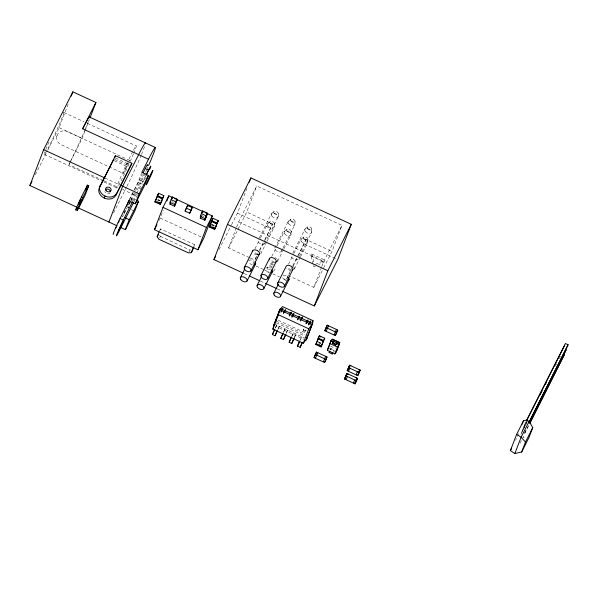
<?xml version="1.0" encoding="UTF-8"?>
<svg xmlns="http://www.w3.org/2000/svg" width="598" height="598" viewBox="0 0 598 598"><rect width="100%" height="100%" fill="white"/><g stroke="black" fill="none" stroke-linecap="round" stroke-linejoin="round"><path stroke-width="0.45" stroke-dasharray="2.99 2.24" d="M274.258 226.649L274.452 223.697M278.137 216.536L278.332 213.591M290.987 234.379L291.181 231.433M294.866 224.272L295.061 221.32M307.716 242.115L307.91 239.163M311.595 232.002L311.79 229.056M56.795 136.621C56.13 139.782 57.916 143.206 60.854 144.522L108.201 166.408M56.989 135.813C58.141 131.732 63.194 129.549 66.983 131.433L129.549 160.354L129.452 160.787M109.053 166.797L123.42 173.442L128.017 162.918M56.765 136.733L57.004 135.753M47.847 149.971L59.12 127.658L68.942 102.071M70.13 162.14L82.173 138.31L84.789 131.493M85.118 130.641L89.371 119.548M123.397 214.66L122.627 216.655L128.286 205.45M124.048 212.955L125.034 210.399M130.656 201.563L128.107 208.201L129.355 205.734M130.969 200.734L131.926 198.244L135.223 199.769M134.401 189.529L138.041 182.33L141.539 173.203M159.038 220.58L163.254 210.384M159.883 230.559L160.518 228.907L194.761 244.739L194.126 246.391M231.531 224.751L237.399 213.142L247.624 186.509M249.456 257.633L228.586 247.983L236.255 227.995M236.591 227.128L238.595 221.91L256.736 185.993L341.959 225.394L331.95 251.459L323.705 267.784M228.586 247.983L246.727 212.066L256.736 185.993M253.006 263.763L257.768 253.417M265.078 240.037L272.613 224.033L246.727 212.066M271.858 262.634L272.045 262.141M292.459 266.431L286.165 279.991L280.312 277.285M298.537 255.503L306.064 239.499L331.95 251.459M313.046 264.092L311.035 256.011L311.797 254.023L324.968 260.108L324.206 262.103L318.555 264.622M287.922 275.416L313.808 287.376L321.477 267.388M321.814 266.521L323.817 261.311L341.959 225.394M329.752 348.043L334.088 350.047L333.602 351.063M518.548 433.662L515.625 440.27M523.459 436.144L522.891 437.631L526.337 437.631M524.723 432.855L525.687 430.351M333.52 351.235L334.088 350.047M128.66 162.85L123.42 173.442M278.122 328.9L279.303 326.306L277.831 329.722M286.487 332.772L287.668 330.178L286.3 333.378M294.851 336.637L296.032 334.043L294.56 337.459M300.54 339.372L301.758 336.689L300.293 340.105M330.559 349.613L331.03 348.634L330.515 349.718M275.416 328.04L276.672 325.088L275.319 328.04M283.684 331.905L285.037 328.96L283.564 332.376M291.929 336.24L293.401 332.824L292.048 335.777M294.724 336.906L294.037 338.348M35.327 174.758L47.429 150.793M103.148 180.447L68.89 164.607L69.719 162.962M113.545 212.903L124.87 190.485A32.688 1.57 -65.2 0 0 126.492 187.241M129.146 199.934L133.997 190.328M129.661 199.388L142.294 174.377M124.234 212.993L125.924 209.659M128.45 204.658L135.185 191.323M135.604 190.485L140.657 180.484A10.899 0.523 -65.2 0 0 143.557 174.444M128.69 204.651L131.926 198.244M131.844 200.801L134.744 195.053A32.688 1.57 -65.2 0 0 135.544 193.468M132.973 200.868L136.337 194.208M136.763 193.378L145.591 175.894M133.862 201.989L137.645 194.492M140.171 189.499L141.427 187.002M159.786 230.357L160.518 228.907M159.681 237.802L160.413 236.359L159.061 234.483M188.886 252.192L189.977 250.024L191.42 249.859M193.67 246.907L194.761 244.739M218.965 249.628L231.112 225.581M259.3 237.84L271.335 214.009M255.002 248.768L259.981 238.908M260.399 238.086L267.456 224.123M259.412 250.151L264.361 240.359M264.779 239.536L272.613 224.033M255.182 259.629L258.074 253.911M259.719 250.644L264.667 240.852M264.772 243.408L278.055 217.119M266.701 242.018L260.892 253.522A3.708 2.168 26.8 0 0 260.833 252.296M267.119 241.196L274.176 227.225M274.781 248.035L288.064 221.746M271.731 256.505L276.71 246.645M277.128 245.823L284.185 231.852M281.501 251.145L282.742 248.678M283.16 247.856L294.784 224.848M277.622 261.251L283.43 249.747M283.841 248.925L290.897 234.962M292.758 253.305L304.793 229.475M288.46 264.234L293.439 254.374M293.857 253.552L300.914 239.589M292.871 265.617L297.408 256.639M297.819 255.824L306.064 239.499M286.577 279.176L289.469 273.458M293.177 266.11L298.125 256.318M299.471 256.407L311.513 232.585M294.343 268.988L300.159 257.484M300.57 256.662L307.626 242.691M276.538 325.028L275.872 326.344L303.732 339.223M278.511 327.562L279.169 326.246M284.237 330.208L284.902 328.893M286.876 331.427L287.533 330.111M313.808 287.376L323.294 268.607M303.343 329.827L303.605 329.304M305.668 330.903L305.937 330.38M526.18 421.553L524.924 424.042L526.277 424.67M523.639 427.391L526.576 421.583M522.981 429.102L526.756 421.635M521.703 432.444L527.989 419.998M526.913 422.539L521.045 434.155L525.582 422.33L526.928 422.958M555.415 366.111L556.671 363.621M559.182 358.643L560.446 356.154M524.82 432.862L529.013 424.565M524.581 433.744L529.193 424.617M520.081 443.193L521.688 440.016M129.138 160.825L129.549 160.354M271.649 213.538L273.981 211.58M267.769 223.652L270.102 221.686M288.378 221.275L290.71 219.309M284.499 231.381L286.831 229.423M305.107 229.004L307.439 227.046M301.228 239.118L303.56 237.152M273.436 271.335L275.05 269.332L275.117 266.431M315.281 264.436L324.968 260.108M315.325 266.065L313.711 266.783L313.27 264.989M63.851 112.469L84.064 121.813M87.435 123.375L136.292 145.957M59.12 127.658L82.173 138.31M237.399 213.142L270.857 228.608M304.307 244.074L336.091 258.77M115.578 158.066L129.572 164.54M114.726 159.367L128.72 165.833M114.248 160.698L128.241 167.163M238.595 221.91L323.817 261.311M311.035 256.011L324.206 262.103M140.657 180.484L143.131 181.62M138.041 182.33L144.626 185.373M172.037 201.825L173.57 202.535M201.563 215.474L203.866 216.543M211.587 224.183L214.6 225.573M157.932 199.5L160.189 200.539M211.453 224.444L214.465 225.835M157.805 199.762L160.062 200.808M211.281 224.983L214.293 226.373M157.633 200.293L159.135 200.988M105.024 178.054L119.316 184.662M103.985 180.828L118.187 187.398M122.366 189.327L134.744 195.053M44.237 154.351L103.2 181.613M104.045 182.001L116.677 187.839M250.293 258.015L254.471 259.951M160.286 218.098L201.249 237.032M256.056 266.073L262.746 269.167M263.583 269.549L269.436 272.254M272.785 273.802L279.475 276.896M131.403 209.719L133.87 210.862M244.305 273.615L248.521 275.558M260.332 281.023L264.548 282.974M277.203 288.819L281.419 290.77M160.413 236.359L189.977 250.024M278.242 320.251L305.354 332.787M276.224 321.104L305.13 334.469M330.537 346.212L335.515 348.514M318.061 341.697L321.074 343.088M318.682 342.31L320.939 343.349M276.5 322.913L304.576 335.897M318.457 342.901L320.767 343.887M329.408 348.731L335.015 351.325M274.4 324.041L304.397 337.907M272.142 266.843C268.846 263.464 264.951 268.562 269.406 270.438M271.985 267.598L270.378 266.925L269.167 267.164L268.988 268.913L270.431 270.124M273.45 264.421C269.085 261.58 267.829 263.359 272.972 265.086M311.797 254.023L314.481 264.794M274.654 262.642A3.708 2.168 26.8 0 1 269.9 260.444M269.063 272.583A3.708 2.168 26.8 0 1 265.505 269.242M265.901 268.196A3.708 2.168 26.8 0 1 271.298 269.235M286.681 280.484A3.708 2.168 26.8 0 1 282.376 277.622M283.153 275.588A3.708 2.168 26.8 0 1 288.027 276.971M291.383 270.371A3.708 2.168 26.8 0 1 286.629 268.181M257.103 254.912A3.708 2.168 26.8 0 1 253.171 252.715M252.334 264.847A3.708 2.168 26.8 0 1 248.775 261.513M248.858 260.93A3.708 2.168 26.8 0 1 253.844 260.922M264.862 242.833A3.708 2.168 26.8 0 1 260.631 243.887A3.708 2.168 26.8 0 1 258.373 239.835M257.648 254.329A3.708 2.168 26.8 0 1 254.232 251.638M259.883 250.988A3.708 2.168 26.8 0 1 260.459 251.631M298.23 258.874A3.708 2.168 26.8 0 1 294.089 259.353A3.708 2.168 26.8 0 1 291.51 255.772M293.341 266.454A3.708 2.168 26.8 0 1 293.506 269.795M291.106 269.795A3.708 2.168 26.8 0 1 287.69 267.104M281.583 250.562A3.708 2.168 26.8 0 1 277.36 251.623A3.708 2.168 26.8 0 1 275.095 247.565M274.377 262.066A3.708 2.168 26.8 0 1 270.961 259.368M275.043 257.671A3.708 2.168 26.8 0 1 276.612 258.717M277.188 259.36A3.708 2.168 26.8 0 1 277.3 261.722M63.508 112.506A23.247 1.121 -65.2 0 1 58.955 125.206A23.247 1.121 -65.2 0 1 47.122 150.068M46.681 150.875A23.247 1.121 -65.2 0 1 44.977 151.757M45.807 149.552A23.247 1.121 -65.2 0 1 49.126 141.614M88.511 120.893A32.688 1.57 -65.2 0 1 85.529 128.473M85.208 129.25A32.688 1.57 -65.2 0 1 70.841 160.683M70.512 161.363A32.688 1.57 -65.2 0 1 68.89 164.607M144.492 146.772A32.688 1.57 -65.2 0 1 141.509 154.351M141.188 155.129A32.688 1.57 -65.2 0 1 126.821 186.561M133.406 150.24A23.247 1.121 -65.2 0 1 133.78 153.095M133.429 153.94A23.247 1.121 -65.2 0 1 129.392 163.232M129.041 164.009A23.247 1.121 -65.2 0 1 116.722 187.996A23.247 1.121 -65.2 0 1 127.202 162.731M129.011 158.956A23.247 1.121 -65.2 0 1 132.644 151.683M110.182 192.683A2.855 2.31 21 0 1 107.251 193.797A2.855 2.31 21 0 1 104.829 191.487M147.908 167.051A32.688 1.57 -65.2 0 1 147.25 168.524M146.921 169.271A32.688 1.57 -65.2 0 1 145.561 172.306M145.217 173.076A32.688 1.57 -65.2 0 1 136.703 191.128M146.256 177.262A10.899 0.523 -65.2 0 1 145.456 178.952M143.333 181.799A7.968 0.381 -65.2 0 1 145.949 175.767M271.769 215.9A3.708 2.168 26.8 0 0 277.734 217.59A3.708 2.168 26.8 0 0 274.579 213.202A3.708 2.168 26.8 0 0 271.769 215.9M267.889 226.014A3.708 2.168 26.8 0 0 273.854 227.696A3.708 2.168 26.8 0 0 270.7 223.308A3.708 2.168 26.8 0 0 267.889 226.014M270.184 223.271A2.482 1.45 26.8 0 0 274.183 224.4A2.482 1.45 26.8 0 0 272.06 221.462A2.482 1.45 26.8 0 0 270.184 223.271M274.063 213.157A2.482 1.45 26.8 0 0 278.063 214.293A2.482 1.45 26.8 0 0 275.947 211.348A2.482 1.45 26.8 0 0 274.063 213.157M305.227 231.366A3.708 2.168 26.8 0 0 311.192 233.056A3.708 2.168 26.8 0 0 308.037 228.668A3.708 2.168 26.8 0 0 305.227 231.366M301.347 241.48A3.708 2.168 26.8 0 0 307.312 243.162A3.708 2.168 26.8 0 0 304.15 238.774A3.708 2.168 26.8 0 0 301.347 241.48M303.635 238.737A2.482 1.45 26.8 0 0 307.634 239.865A2.482 1.45 26.8 0 0 305.518 236.928A2.482 1.45 26.8 0 0 303.635 238.737M307.522 228.623A2.482 1.45 26.8 0 0 311.521 229.759A2.482 1.45 26.8 0 0 309.398 226.814A2.482 1.45 26.8 0 0 307.522 228.623M288.498 223.637A3.708 2.168 26.8 0 0 294.463 225.319A3.708 2.168 26.8 0 0 291.308 220.931A3.708 2.168 26.8 0 0 288.498 223.637M284.618 233.743A3.708 2.168 26.8 0 0 290.583 235.433A3.708 2.168 26.8 0 0 287.421 231.045A3.708 2.168 26.8 0 0 284.618 233.743M286.913 231A2.482 1.45 26.8 0 0 290.912 232.136A2.482 1.45 26.8 0 0 288.789 229.191A2.482 1.45 26.8 0 0 286.913 231M290.792 220.894A2.482 1.45 26.8 0 0 294.792 222.022A2.482 1.45 26.8 0 0 292.676 219.085A2.482 1.45 26.8 0 0 290.792 220.894M303.754 329.954A1.286 0.755 26.8 0 0 305.825 330.545A1.286 0.755 26.8 0 0 304.733 329.02A1.286 0.755 26.8 0 0 303.754 329.954M303.492 330.485A1.286 0.755 26.8 0 0 305.563 331.068A1.286 0.755 26.8 0 0 304.464 329.543A1.286 0.755 26.8 0 0 303.492 330.485"/><path stroke-width="0.9" d="M174.631 204.621L176.963 199.112L172.351 196.974L170.146 201.93L170.026 202.483L174.631 204.621L175.857 202.7L174.549 206.228L169.937 204.097L170.804 201.847M176.156 201.317L176.963 199.112M204.845 220.236L206.161 216.715L204.927 218.621L200.315 216.491L201.324 213.613L202.647 210.982L207.259 213.112L206.467 215.31L207.67 213.396L204.845 220.236L200.233 218.106L201.1 215.848M204.927 218.621L207.259 213.112M312.993 320.67L312.627 323.436L306.669 338.961L303.291 343.215L272.897 329.169L273.735 325.357L279.692 309.831L282.503 306.572L312.993 320.67L312.358 322.329M281.665 310.452L282.106 309.271L280.903 312.104L281.18 311.693M131.911 163.329L115.825 195.299A9.082 7.348 21 0 1 104.269 198.065A9.082 7.348 21 0 1 99.358 187.682L115.421 155.682L131.889 163.291L115.825 195.299M335.575 345.255L336.936 342.609L335.62 345.21M306.669 338.961L306.931 337.676M339.791 342.467L336.293 351.916L334.858 353.881L327.383 350.421L331.232 340.284L332.324 339.006L339.791 342.467L336.293 351.916M272.897 329.169L278.421 314.78L279.692 309.831L284.08 311.805C282.077 316.559 285.822 308.68 284.469 312.036L292.444 315.669C290.449 320.386 294.186 312.59 292.833 315.908L300.809 319.534C298.828 324.236 302.566 316.432 301.198 319.773C304.688 312.231 299.486 323.07 301.474 318.226L293.498 314.593C295.001 310.967 291.518 318.046 293.11 314.354L285.134 310.721C286.621 307.11 283.25 314.032 284.745 310.489L280.357 308.516L273.735 325.357M307.058 337.04L307.477 335.5M172.702 197.669C172.994 196.024 169.869 202.752 172.351 196.974M202.924 211.894L203.058 211.266L202.64 211.849M327.383 350.421L331.232 340.284L339.395 344.052L337.474 347.064L334.858 353.881M115.272 156.332L115.421 155.682M298.836 317.837L298.559 318.555M78.398 204.292L78.704 203.507M113.807 159.322L99.358 187.682M290.097 314.122L290.471 313.135L289.268 315.976L289.544 315.557M299.493 316.544C300.084 314.705 297.4 320.453 298.836 317.007L297.632 319.84L297.909 319.429M306.826 321.859L307.2 320.872L305.997 323.705L306.273 323.294M117.163 225.842L29.9 185.507L43.654 149.679L72.874 91.838L95.919 102.49L90.029 117.843M71.237 96.099L72.874 91.838M85.514 190.119L87.42 185.148L88.736 185.754L84.916 195.703L78.943 207.536A9.082 0.434 -65.2 0 1 77.531 209.136L76.215 208.53M114.756 157.685L115.16 156.624M104.269 198.065L105.031 196.077A9.082 7.348 21 0 1 100.12 185.694M108.933 222.037L122.68 186.217L138.624 154.665A32.688 1.57 -65.2 0 1 145.538 143.124M126.671 206.131L128.742 200.734L135.327 203.776L144.626 185.373L148.446 175.423L141.861 172.374L148.498 159.232L82.644 128.787L95.919 102.49M120.46 227.367L125.393 229.647L129.213 219.698L138.512 201.294L136.867 200.532M135.327 203.776L139.147 193.827L148.446 175.423M138.512 201.294L134.692 211.244L125.393 229.647M161.699 201.234L160.197 204.404L154.927 201.967L158.567 193.229L163.837 195.666L161.393 202.034M156.736 198.005L158.567 193.229M160.197 204.404L162.641 198.035L157.371 195.598M205.622 212.813L212.312 215.9L203.754 238.191L197.908 249.762L154.441 229.669L163 207.379L168.845 195.808L173.024 197.744M166.872 200.95L168.845 195.808M193.812 247.213L191.397 252.588L188.519 252.917L158.948 239.252L157.154 236.756L159.053 231.8M185.088 211.101L187.57 205.473L192.175 207.603L191.024 210.601L189.693 213.232L185.088 211.101L187.57 205.473M189.693 213.232L192.175 207.603M202.647 210.982L202.004 212.955M191.397 252.588L193.304 247.632M197.908 249.762L206.467 227.472L212.312 215.9M209.33 227.001L211.782 220.632L217.044 223.061L214.6 229.43L209.33 227.001L210.832 223.831L209.636 226.201L214.906 228.638L216.102 226.268M211.139 223.039L212.97 218.263L218.24 220.699L214.6 229.43M243.461 273.226L213.942 259.577L227.464 224.355L250.921 177.92L351.288 224.317L337.765 259.539L314.309 305.974L282.263 291.159M249.269 182.211L250.921 177.92M276.396 332.727L275.043 335.747L272.411 334.529L274.019 330.746M282.495 309.51L282.906 308.321L281.703 310.422M275.043 335.747L277.308 330.612M284.76 336.592L283.407 339.612L280.776 338.393L282.383 334.618M290.194 314.69L290.456 314.017M290.86 313.374L291.271 312.193L291.002 312.59M283.407 339.612L285.672 334.476M293.125 340.464L291.772 343.476L289.14 342.258L290.748 338.483M291.772 343.476L294.037 338.348M301.489 344.328L300.136 347.348L297.498 346.13L299.643 341.458M306.924 322.419L307.185 321.754M307.589 321.104L308 319.923L307.731 320.326M314.309 305.974L327.831 270.752L351.288 224.317M309.173 323.406C307.178 328.123 310.915 320.319 309.562 323.638C312.978 316.372 307.85 326.755 309.839 322.09L301.99 318.517L301.325 319.833L309.173 323.406L309.839 322.09M300.136 347.348L301.751 343.566M303.291 343.215L308.815 328.825L312.627 323.436L310.355 322.382L309.689 323.697L311.962 324.751L306.004 340.269M324.721 338.214L323.525 340.576L318.256 338.139L319.452 335.777L324.721 338.214L321.081 346.945L315.811 344.508L318.308 338.079M316.947 342.206L319.452 335.777M314.055 357.649L316.477 352.095L327.009 356.969L325.79 360.153L324.594 362.515L314.055 357.649L316.477 352.095M324.781 330.739L327.196 325.185L337.735 330.059L335.321 335.605L324.781 330.739L325.581 329.162M325.977 328.369L327.196 325.185M321.081 346.945L323.578 340.516M322.217 344.642L322.576 343.783M324.512 338.67L324.415 339.006M324.594 362.515L327.009 356.969M335.321 335.605L337.735 330.059M332.652 353.067L332.226 353.964L329.162 352.551L329.64 351.46M332.63 343.521L333.878 341.196L332.63 343.521L335.687 344.934M332.226 353.964L332.884 352.491M336.039 344.246L332.981 342.886M336.495 343.566L339.044 344.74M347.199 370.738L349.621 365.184L360.16 370.057L358.935 373.242L357.739 375.604L347.199 370.738L349.621 365.184M344.493 378.99L346.907 373.436L357.447 378.31L356.229 381.494L355.033 383.856L344.493 378.99L346.907 373.436M347.969 369.826L349.815 365.602L350.936 365.797M345.868 376.486L344.956 378.878C346.257 381.076 348.283 375.783 346.175 375.694L347.109 373.855L348.23 374.049M346.19 376.239L347.109 373.855M358.471 373.354L359.697 370.169L358.837 369.444M356.057 380.261C354.465 378.639 352.431 383.931 354.831 383.445L356.984 378.422L356.131 377.697M357.739 375.604L360.16 370.057M356.072 380.806L356.984 378.422M355.033 383.856L357.447 378.31M510.4 450.608L516.65 434.327L523.482 420.813L526.434 420.102L529.14 421.351L532.758 427.637L528.924 437.631L521.65 452.036L514.863 453.516L510.4 450.608L511.604 448.223M522.166 424.244L523.482 420.813M514.863 453.516L521.112 437.235L529.14 421.351M521.65 452.036L525.485 442.049L532.758 427.637M526.419 420.671L565.402 343.506L568.1 344.754L528.879 422.801M115.885 228.1L116.221 227.262M78.943 202.939L79.228 202.303M298.813 343.2L297.498 346.13M298.753 343.11L299.762 340.995M329.722 351.385L329.162 352.551M276.433 332.638L277.188 331.075M284.798 336.502L285.874 334.267M293.162 340.374L293.91 338.812M301.527 344.239L302.401 342.213M79.534 201.638L79.833 201.003M274.871 329.184L272.411 334.529M283.235 333.049L280.776 338.393M291.6 336.913L289.14 342.258M329.648 351.527L329.827 351.078M118.262 222.755L119.211 220.879M29.9 185.507L31.986 181.373M76.223 209.547A9.082 0.434 -65.2 0 1 76.821 207.013A9.082 0.434 -65.2 0 1 81.448 196.981L87.42 185.148M77.531 209.136A9.082 0.434 -65.2 0 1 82.763 197.587L88.736 185.754M113.276 234.267A10.899 0.523 -65.2 0 1 114.913 229.475A10.899 0.523 -65.2 0 1 120.011 218.502L129.243 200.218M143.139 172.71L145.247 168.539A10.899 0.523 -65.2 0 1 147.392 165.347M133.436 202.819L118.718 231.964A10.899 0.523 -65.2 0 1 117.029 233.878A10.899 0.523 -65.2 0 1 123.3 220.019L132.554 201.705M146.017 175.057L148.536 170.064A10.899 0.523 -65.2 0 1 149.769 169.301M158.134 194.29L157.065 196.391L162.335 198.828L163.837 195.666M154.927 201.967L156.429 198.805L155.233 201.167L160.503 203.604M154.441 229.669L156.953 224.713M169.937 204.097L170.602 202.782M157.154 236.756L158.246 234.588M174.549 206.228L177.374 199.396L176.171 201.309M200.233 218.106L201.227 216.132M212.97 218.263L211.475 221.424L216.745 223.861L217.934 221.492M217.044 223.061L218.24 220.699M213.942 259.577L215.616 256.258M244.238 267.65L252.737 250.824M240.359 277.756L244.814 268.943M250.958 270.752L259.457 253.926M247.079 280.866L255.578 264.039M260.967 275.379L269.466 258.553M257.088 285.493L261.543 276.68M267.687 278.489L276.186 261.662M263.808 288.595L272.307 271.769M277.696 283.116L286.195 266.289A3.708 2.168 26.8 0 1 291.181 266.282A3.708 2.168 26.8 0 1 292.078 270.199M273.817 293.222L278.272 284.409M284.416 286.218L292.915 269.392M280.537 296.331L289.036 279.505M284.08 311.805L284.745 310.489M284.469 312.036L285.134 310.721M292.444 315.669L293.11 314.354M292.833 315.908L293.498 314.593M300.809 319.534L301.474 318.226M318.084 338.677L323.219 341.376L321.096 340.068M315.811 344.508L316.641 342.818M328.519 325.798L326.231 331.083M317.792 352.708L315.505 357.993M336.42 329.446L334.133 334.738M328.13 348.141L328.481 347.453M325.693 356.356L323.406 361.648M348.649 371.081L349.875 367.897L348.888 367.441M359.697 370.169L358.763 372.008C357.17 370.386 355.137 375.679 357.544 375.193M354.831 383.445L355.765 381.606M526.599 420.723L564.744 345.218M539.987 395.024L542.08 390.875M545.436 384.237L546.273 382.578M529.118 421.919L568.1 344.754M529.275 422.831L566.157 349.808L529.454 422.883M529.85 422.906L564.22 354.861L530.03 422.958M333.422 342.116L330.888 340.972M80.117 200.427L80.364 199.956M170.415 201.937L170.064 202.468M89.431 117.021L155.293 147.459M145.247 168.539L148.536 170.064M174.698 198.514L203.955 212.036M227.464 224.355L327.831 270.752M171.028 199.605L175.633 201.735M201.324 213.613L205.929 215.743M186.24 208.097L190.852 210.227M213.867 222.209L216.872 223.6M159.457 197.176L162.469 198.566M212.028 226.986L215.041 228.376M157.625 201.952L160.638 203.342M43.654 149.679L105.024 178.054M120.161 185.051L139.147 193.827M163 207.379L206.467 227.472M81.448 196.981L82.763 197.587M125.102 217.792L129.213 219.698M249.366 275.955L259.487 280.634M265.392 283.362L276.358 288.43M120.011 218.502L123.3 220.019M326.007 327.555L336.539 332.421M333.019 339.739L338.834 342.422M278.421 314.78L308.815 328.825M319.242 336.24L320.745 336.936M329.999 343.603L337.474 347.064M319.257 344.844L321.388 346.152L316.118 343.715M319.781 345.786L321.29 346.481M348.425 367.553L358.964 372.419M315.281 354.465L325.813 359.331M345.711 375.806L356.251 380.672M516.65 434.327L521.112 437.235L525.485 442.049M271.873 269.877A3.708 2.168 26.8 0 1 271.47 272.576M269.384 259.136A3.708 2.168 26.8 0 1 274.041 258.299A3.708 2.168 26.8 0 1 275.349 262.47M288.602 277.614A3.708 2.168 26.8 0 1 288.714 279.976M252.655 251.399A3.708 2.168 26.8 0 1 257.312 250.562A3.708 2.168 26.8 0 1 258.62 254.733M255.144 262.148A3.708 2.168 26.8 0 1 254.741 264.847M82.644 128.787A32.688 1.57 -65.2 0 1 89.558 117.245M105.36 189.798A2.855 2.31 21 0 1 108.29 189.282A2.855 2.31 21 0 1 110.353 191.495M116.588 193.304A9.082 7.348 21 0 1 105.031 196.077M148.498 159.232A32.688 1.57 -65.2 0 1 148.536 165.601M146.241 175.139A7.968 0.381 -65.2 0 1 149.493 169.331M79.721 204.905L82.023 200.053L79.721 204.905M118.965 230.208L123.121 221.477L118.965 230.208M278.13 285.007A3.708 2.168 26.8 0 0 284.095 286.696A3.708 2.168 26.8 0 0 280.94 282.308A3.708 2.168 26.8 0 0 278.13 285.007M261.401 277.27A3.708 2.168 26.8 0 0 267.373 278.96A3.708 2.168 26.8 0 0 264.211 274.572A3.708 2.168 26.8 0 0 261.401 277.27M244.672 269.541A3.708 2.168 26.8 0 0 250.644 271.23A3.708 2.168 26.8 0 0 247.482 266.843A3.708 2.168 26.8 0 0 244.672 269.541M240.792 279.647A3.708 2.168 26.8 0 0 246.765 281.337A3.708 2.168 26.8 0 0 243.603 276.949A3.708 2.168 26.8 0 0 240.792 279.647M257.521 287.384A3.708 2.168 26.8 0 0 263.486 289.073A3.708 2.168 26.8 0 0 260.332 284.685A3.708 2.168 26.8 0 0 257.521 287.384M274.25 295.113A3.708 2.168 26.8 0 0 280.215 296.802A3.708 2.168 26.8 0 0 277.061 292.415A3.708 2.168 26.8 0 0 274.25 295.113M106.16 190.695A2.855 2.31 21 0 0 110.944 190.695A2.855 2.31 21 0 0 107.961 187.114A2.855 2.31 21 0 0 106.16 190.695M147.863 181.919A7.968 0.381 -65.2 0 0 152.901 170.378A7.968 0.381 -65.2 0 0 147.856 180.372A7.968 0.381 -65.2 0 0 147.863 181.919"/></g></svg>
